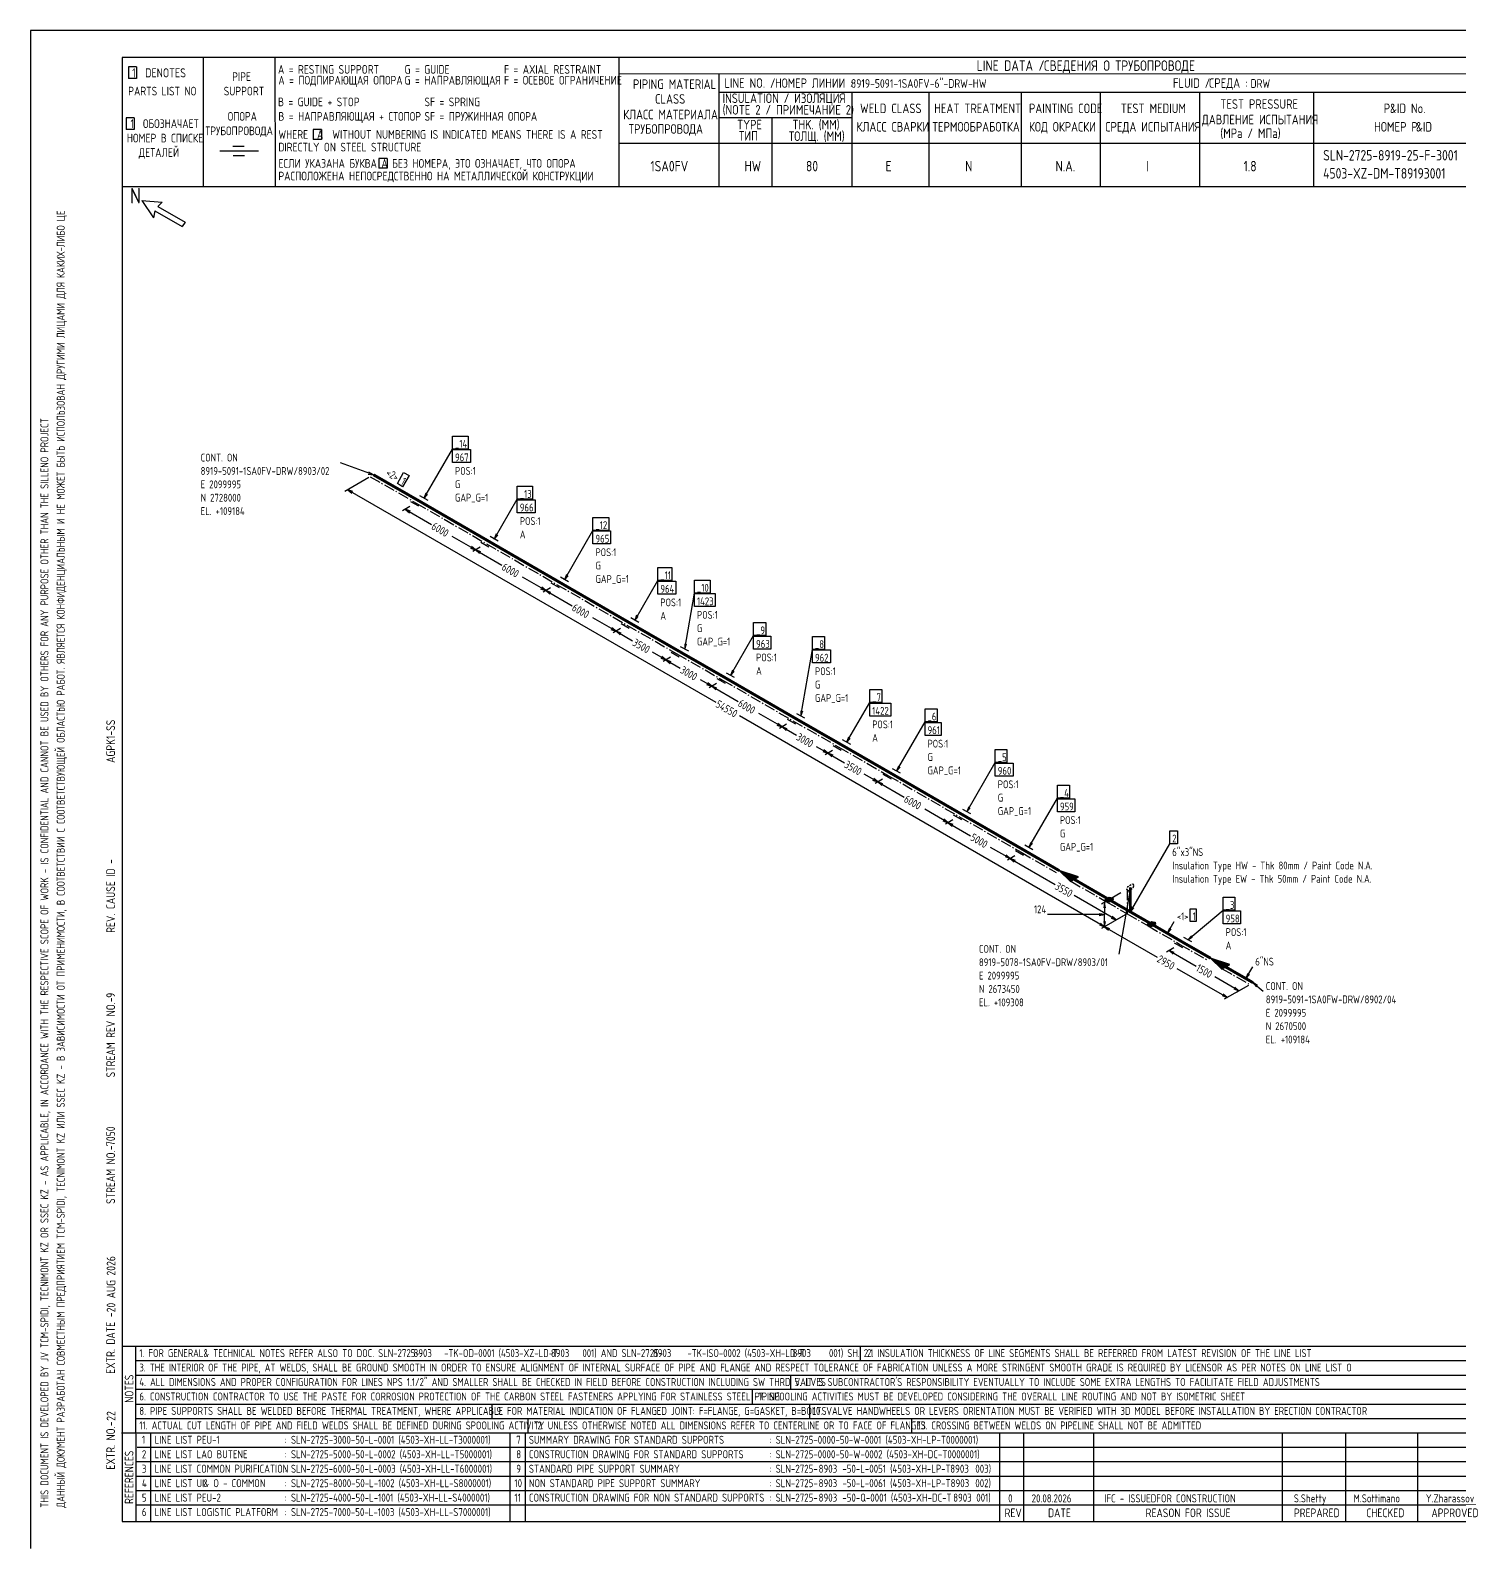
# Model space of a CAD drawing. Extents: x -1005 to 594, y -998 to 420.
# Drawn here: x 0 to 395.2, y 0 to 420 of the extents above; entities that cross this region are included whole.
import ezdxf

# ---------------------------------------------------------------- set-up
doc = ezdxf.new("R2010")
doc.units = 0
doc.linetypes.add('GT100', pattern=[0.8, 0.533333, -0.266667])
doc.linetypes.add('GT111', pattern=[4.5, 3, -0.6, 0.3, -0.6])
doc.styles.add('TTFN17', font='GOST type A')

msp = doc.modelspace()

# ---------------------------------------------------------------- linework, layer by layer
at = {"layer": 'GT_1', "flags": 128}
for points in [[(0, 420), (0, 0)], [(594, 420), (0, 420)], [(589.1, 412.5), (25.4, 412.5)], [(25.4, 412.5), (25.4, 7.5)], [(47.8, 412.5), (47.8, 376.7)], [(67.6, 412.5), (67.7, 376.7)], [(162.7, 412.5), (162.7, 376.7)], [(29.3, 409.9), (27.1, 409.9)], [(27.1, 409.9), (27.1, 406.7)], [(29.3, 409.9), (29.3, 406.7)], [(589.1, 408), (162.7, 407.9)], [(190.3, 407.8), (190.3, 376.7)], [(29.3, 406.7), (27.1, 406.7)], [(190.3, 402.9), (402.7, 402.9)], [(227.1, 402.9), (227.1, 376.7)], [(248.4, 402.9), (248.4, 376.8)], [(273.9, 402.9), (273.9, 376.7)], [(295.8, 402.9), (295.8, 376.7)], [(323.2, 402.9), (323.2, 376.7)], [(354.8, 402.9), (354.8, 376.8)], [(28.7, 395.8), (26.5, 395.8)], [(26.5, 395.8), (26.5, 392.6)], [(28.7, 395.8), (28.7, 392.6)], [(227.1, 395.8), (190.3, 395.8)], [(205, 395.8), (205, 376.7)], [(28.7, 392.6), (26.5, 392.6)], [(80.5, 392.6), (78.2, 392.6)], [(78.2, 392.6), (78.2, 389.8)], [(80.5, 392.6), (80.5, 389.8)], [(63.1, 386.6), (52.4, 386.6)], [(59.1, 387.9), (56, 387.9)], [(80.5, 389.8), (78.2, 389.8)], [(230.2, 388.7), (162.7, 388.7)], [(402.7, 388.7), (226.9, 388.7)], [(59.2, 385.3), (56.1, 385.3)], [(98.6, 384.6), (96.3, 384.6)], [(96.3, 384.6), (96.3, 381.9)], [(98.6, 384.6), (98.6, 381.9)], [(98.6, 381.9), (96.3, 381.9)], [(402.7, 376.7), (25.4, 376.7)], [(30.8, 372.9), (34, 368.1)], [(30.8, 372.9), (36.4, 372.5)], [(34.4, 370.1), (34, 368.1)], [(34.4, 370.1), (42, 365.7)], [(36.4, 372.5), (35.2, 371.3)], [(35.2, 371.3), (42.8, 366.9)], [(42.8, 366.9), (42, 365.7)], [(116.7, 307.775), (121.05, 307.775), (121.05, 304.175), (116.7, 304.175), (116.7, 307.775)], [(108.825, 290.525), (116.7, 304.175)], [(116.7, 304.025), (121.65, 304.025), (121.65, 300.425), (116.7, 300.425), (116.7, 304.025)], [(94.875, 297.05), (85.725, 300.35)], [(93.6, 296.3), (86.925, 292.475)], [(93.375, 297.275), (94.875, 297.05), (93.6, 297.8)], [(103.2, 297.65), (104.7, 296.825), (102.9, 293.75), (101.475, 294.65), (103.2, 297.65)], [(89.175, 292.4), (87.75, 292.925), (88.875, 291.95)], [(87.75, 292.925), (189.525, 234.125)], [(109.95, 289.925), (107.7, 291.2)], [(109.35, 291.95), (108.825, 290.525), (109.8, 291.65)], [(128.25, 279.275), (134.625, 290.3)], [(134.625, 293.9), (138.825, 293.9), (138.825, 290.3), (134.625, 290.3), (134.625, 293.9)], [(134.625, 290.15), (139.575, 290.15), (139.575, 286.55), (134.625, 286.55), (134.625, 290.15)], [(104.925, 288.275), (102.9, 287.075)], [(105.075, 287), (103.65, 287.525), (104.775, 286.55)], [(103.65, 287.525), (110.925, 283.325)], [(105.075, 289.7), (107.325, 288.425)], [(147.675, 268.025), (155.55, 281.675)], [(155.55, 285.275), (159.9, 285.275), (159.9, 281.675), (155.55, 281.675), (155.55, 285.275)], [(155.55, 281.525), (160.35, 281.525), (160.35, 277.925), (155.55, 277.925), (155.55, 281.525)], [(123.075, 276.275), (116.625, 280.025)], [(121.65, 276.8), (123.075, 276.275), (121.95, 277.25)], [(124.5, 278.45), (126.75, 277.175)], [(129.375, 278.675), (127.125, 279.95)], [(128.775, 280.7), (128.25, 279.275), (129.225, 280.4)], [(124.35, 277.025), (122.325, 275.825)], [(124.35, 277.025), (122.325, 275.825)], [(124.5, 275.75), (123.075, 276.275), (124.2, 275.3)], [(123.075, 276.275), (130.35, 272.075)], [(148.2, 269.45), (147.675, 268.025), (148.65, 269.15)], [(173.475, 271.4), (177.375, 271.4), (177.375, 267.8), (173.475, 267.8), (173.475, 271.4)], [(142.5, 265.025), (136.05, 268.775)], [(141.075, 265.55), (142.5, 265.025), (141.375, 266)], [(143.775, 265.775), (141.75, 264.575)], [(143.775, 265.775), (141.75, 264.575)], [(143.925, 264.5), (142.5, 265.025), (143.625, 264.05)], [(142.5, 265.025), (149.775, 260.825)], [(143.925, 267.2), (146.175, 265.925)], [(148.8, 267.425), (146.55, 268.7)], [(167.1, 256.775), (173.475, 267.8)], [(173.475, 267.65), (178.425, 267.65), (178.425, 264.05), (173.475, 264.05), (173.475, 267.65)], [(183.6, 267.95), (187.95, 267.95), (187.95, 264.35), (183.6, 264.35), (183.6, 267.95)], [(180.9, 248.825), (183.6, 264.35)], [(183.6, 264.2), (189.3, 264.2), (189.3, 260.6), (183.6, 260.6), (183.6, 264.2)], [(161.925, 253.775), (155.475, 257.525)], [(168.225, 256.175), (165.975, 257.45)], [(167.625, 258.2), (167.1, 256.775), (168.075, 257.9)], [(160.5, 254.3), (161.925, 253.775), (160.8, 254.75)], [(163.2, 254.525), (161.175, 253.325)], [(163.2, 254.525), (161.175, 253.325)], [(163.35, 253.25), (161.925, 253.775), (163.05, 252.8)], [(161.925, 253.775), (166.5, 251.15)], [(163.35, 255.95), (165.6, 254.675)], [(193.575, 241.55), (199.95, 252.575)], [(199.95, 256.175), (203.325, 256.175), (203.325, 252.575), (199.95, 252.575), (199.95, 256.175)], [(199.95, 252.425), (204.75, 252.425), (204.75, 248.825), (199.95, 248.825), (199.95, 252.425)], [(216.225, 252.35), (219.6, 252.35), (219.6, 248.75), (216.225, 248.75), (216.225, 252.35)], [(175.725, 245.825), (171.975, 248)], [(177.15, 248), (179.4, 246.725)], [(182.025, 248.225), (179.775, 249.5)], [(180.9, 250.325), (180.9, 248.825), (181.425, 250.25)], [(213, 230.3), (216.225, 248.75)], [(216.225, 248.6), (221.175, 248.6), (221.175, 245), (216.225, 245), (216.225, 248.6)], [(174.3, 246.35), (175.725, 245.825), (174.6, 246.8)], [(177, 246.575), (174.975, 245.375)], [(177, 246.575), (174.975, 245.375)], [(177.15, 245.3), (175.725, 245.825), (176.85, 244.85)], [(175.725, 245.825), (179.7, 243.575)], [(188.4, 238.55), (185.25, 240.35)], [(186.975, 239.075), (188.4, 238.55), (187.275, 239.525)], [(189.825, 240.725), (192.075, 239.45)], [(194.7, 240.95), (192.45, 242.225)], [(194.1, 242.975), (193.575, 241.55), (194.55, 242.675)], [(189.675, 239.3), (187.65, 238.1)], [(189.675, 239.3), (187.65, 238.1)], [(189.825, 238.025), (188.4, 238.55), (189.525, 237.575)], [(188.4, 238.55), (195.675, 234.35)], [(232.05, 237.65), (235.425, 237.65), (235.425, 234.05), (232.05, 234.05), (232.05, 237.65)], [(207.825, 227.3), (201.375, 231.05)], [(213, 231.8), (213, 230.3), (213.525, 231.725)], [(225.675, 223.025), (232.05, 234.05)], [(232.05, 233.9), (237.9, 233.9), (237.9, 230.3), (232.05, 230.3), (232.05, 233.9)], [(247.35, 232.325), (250.725, 232.325), (250.725, 228.725), (247.35, 228.725), (247.35, 232.325)], [(297, 172.025), (196.05, 230.375)], [(206.4, 227.825), (207.825, 227.3), (206.7, 228.275)], [(209.1, 228.05), (207.075, 226.85)], [(209.1, 228.05), (207.075, 226.85)], [(209.25, 226.775), (207.825, 227.3), (208.95, 226.325)], [(207.825, 227.3), (211.8, 225.05)], [(209.25, 229.475), (211.5, 228.2)], [(214.125, 229.7), (211.875, 230.975)], [(239.475, 215.075), (247.35, 228.725)], [(247.35, 228.575), (251.85, 228.575), (251.85, 224.975), (247.35, 224.975), (247.35, 228.575)], [(226.8, 222.425), (224.55, 223.7)], [(226.2, 224.45), (225.675, 223.025), (226.65, 224.15)], [(220.5, 220.025), (217.35, 221.825)], [(219.075, 220.55), (220.5, 220.025), (219.375, 221)], [(221.775, 220.775), (219.75, 219.575)], [(221.775, 220.775), (219.75, 219.575)], [(221.925, 219.5), (220.5, 220.025), (221.625, 219.05)], [(220.5, 220.025), (225.075, 217.4)], [(221.925, 222.2), (224.175, 220.925)], [(266.775, 221.075), (270, 221.075), (270, 217.475), (266.775, 217.475), (266.775, 221.075)], [(234.3, 212.075), (230.55, 214.25)], [(235.725, 214.25), (237.975, 212.975)], [(240.6, 214.475), (238.35, 215.75)], [(240, 216.5), (239.475, 215.075), (240.45, 216.2)], [(258.9, 203.825), (266.775, 217.475)], [(266.775, 217.325), (271.725, 217.325), (271.725, 213.725), (266.775, 213.725), (266.775, 217.325)], [(232.875, 212.6), (234.3, 212.075), (233.175, 213.05)], [(235.575, 212.825), (233.55, 211.625)], [(235.575, 212.825), (233.55, 211.625)], [(235.725, 211.55), (234.3, 212.075), (235.425, 211.1)], [(234.3, 212.075), (241.575, 207.875)], [(283.95, 211.175), (287.325, 211.175), (287.325, 207.575), (283.95, 207.575), (283.95, 211.175)], [(276.075, 193.925), (283.95, 207.575)], [(283.95, 207.425), (288.75, 207.425), (288.75, 203.825), (283.95, 203.825), (283.95, 207.425)], [(253.725, 200.825), (247.275, 204.575)], [(252.3, 201.35), (253.725, 200.825), (252.6, 201.8)], [(255.15, 203), (257.4, 201.725)], [(260.025, 203.225), (257.775, 204.5)], [(259.425, 205.25), (258.9, 203.825), (259.875, 204.95)], [(255, 201.575), (252.975, 200.375)], [(255, 201.575), (252.975, 200.375)], [(255.15, 200.3), (253.725, 200.825), (254.85, 199.85)], [(253.725, 200.825), (259.95, 197.225)], [(315, 198.575), (317.175, 198.575), (317.175, 194.975), (315, 194.975), (315, 198.575)], [(270.9, 190.925), (265.5, 194)], [(277.2, 193.325), (274.95, 194.6)], [(276.6, 195.35), (276.075, 193.925), (277.05, 195.05)], [(304.125, 176.15), (315, 194.975)], [(269.475, 191.45), (270.9, 190.925), (269.775, 191.9)], [(272.175, 191.675), (270.15, 190.475)], [(272.175, 191.675), (270.15, 190.475)], [(272.325, 190.4), (270.9, 190.925), (272.025, 189.95)], [(270.9, 190.925), (283.35, 183.725)], [(272.325, 193.1), (274.575, 191.825)], [(288.6, 185.15), (289.8, 185.825), (284.475, 187.55), (287.55, 184.55), (289.65, 185.75), (284.85, 187.325), (287.625, 184.625), (289.5, 185.675), (285.3, 187.1), (287.775, 184.7), (289.35, 185.6), (285.675, 186.8), (287.925, 184.775), (289.2, 185.45), (286.05, 186.65), (288.075, 184.85), (289.05, 185.375), (286.5, 186.35), (288.225, 184.925), (288.9, 185.3), (286.8, 186.2), (288.375, 185), (288.75, 185.225), (287.25, 185.9), (288.525, 185.075), (288.6, 185.15), (284.475, 187.55)], [(300.225, 173.9), (288.6, 180.65)], [(301.5, 181.4), (296.175, 178.325)], [(304.125, 182.9), (300.9, 164.45)], [(304.125, 181.4), (304.125, 182.9), (303.6, 181.475)], [(297.225, 177.275), (297, 178.775), (296.775, 177.275)], [(297, 178.775), (297, 175.4)], [(298.275, 180.2), (299.25, 180.05), (299.4, 179.525), (298.275, 178.85), (297.3, 179), (297.15, 179.525), (298.275, 180.2)], [(297.186, 179.4), (299.192, 179.4)], [(297.243, 179.2), (298.858, 179.2)], [(297.275, 179.6), (299.379, 179.6)], [(297.3, 179), (298.525, 179)], [(297.608, 179.8), (299.321, 179.8)], [(297.942, 180), (299.264, 180)], [(304.65, 177.575), (304.125, 176.15), (305.1, 177.275)], [(320.025, 168.425), (329.775, 176.6)], [(320.625, 176.975), (322.35, 176.975), (322.35, 173.45), (320.625, 173.45), (320.625, 176.975)], [(329.775, 180.2), (333, 180.2), (333, 176.6), (329.775, 176.6), (329.775, 180.2)], [(329.775, 176.45), (334.575, 176.45), (334.575, 172.85), (329.775, 172.85), (329.775, 176.45)], [(297, 175.4), (281.25, 175.4)], [(295.5, 175.175), (297, 175.4), (295.5, 175.625)], [(295.575, 172.55), (297, 172.025), (295.875, 173)], [(302.85, 175.4), (296.175, 171.575)], [(302.85, 175.4), (296.175, 171.575)], [(302.85, 175.4), (296.175, 171.575)], [(296.775, 173.525), (297, 172.025), (297.225, 173.525)], [(297, 172.025), (297, 175.4)], [(298.8, 174.425), (300.225, 173.9), (299.1, 174.875)], [(302.85, 175.4), (299.475, 173.45)], [(309.975, 173.45), (310.95, 173.3), (311.1, 172.775), (309.975, 172.1), (309, 172.25), (308.85, 172.775), (309.975, 173.45)], [(308.892, 172.8), (311.093, 172.8)], [(308.9, 172.6), (310.808, 172.6)], [(308.957, 172.4), (310.475, 172.4)], [(309.225, 173), (311.036, 173)], [(309.558, 173.2), (310.979, 173.2)], [(314.4, 170.225), (316.275, 173.45)], [(298.425, 171.5), (297, 172.025), (298.125, 171.05)], [(297, 172.025), (311.55, 163.625)], [(309.325, 172.2), (310.142, 172.2)], [(314.925, 171.65), (314.4, 170.225), (315.375, 171.35)], [(321.15, 167.825), (318.9, 169.1)], [(321, 169.55), (320.025, 168.425), (321.3, 169.175)], [(316.125, 166.175), (314.1, 164.975)], [(316.275, 164.9), (314.85, 165.425), (315.975, 164.45)], [(314.85, 165.425), (322.35, 161.15)], [(316.275, 167.6), (318.525, 166.325)], [(330.9, 152.45), (317.1, 160.4)], [(330.45, 160.925), (331.65, 161.6), (326.325, 163.325), (329.4, 160.325), (331.5, 161.525), (326.7, 163.1), (329.475, 160.4), (331.35, 161.45), (327.15, 162.875), (329.625, 160.475), (331.2, 161.375), (327.525, 162.575), (329.775, 160.55), (331.05, 161.225), (327.9, 162.425), (329.925, 160.625), (330.9, 161.15), (328.35, 162.125), (330.075, 160.7), (330.75, 161.075), (328.65, 161.975), (330.225, 160.775), (330.6, 161), (329.1, 161.675), (330.375, 160.85), (330.45, 160.925), (326.325, 163.325)], [(336.075, 157.7), (337.95, 160.925)], [(334.125, 154.325), (327.45, 158.15)], [(336.75, 155.825), (330.075, 152)], [(336.75, 155.825), (333.375, 153.875)], [(336.6, 159.125), (336.075, 157.7), (337.05, 158.825)], [(339.3, 155.825), (338.025, 156.575), (339, 155.45)], [(338.025, 156.575), (340.875, 154.175)], [(329.475, 152.975), (330.9, 152.45), (329.775, 153.425)], [(332.7, 154.85), (334.125, 154.325), (333, 155.3)], [(25.3, 56), (402.7, 56)], [(29.1, 56), (29.2, 7.5)], [(229.4, 56), (229.4, 52)], [(29.1, 52), (402.7, 52)], [(29.1, 48), (402.7, 48)], [(210.2, 48), (210.2, 44)], [(402.7, 44), (29.1, 44)], [(199.6, 44), (199.6, 40)], [(29.2, 40), (402.7, 40)], [(127.6, 40), (127.6, 36)], [(215.4, 40), (215.4, 36)], [(29.1, 36), (402.7, 36)], [(137.5, 36), (137.5, 32)], [(243.6, 36), (243.6, 32)], [(25.2, 32), (402.7, 32)], [(33.2, 32), (33.2, 7.6)], [(132.6, 32), (132.6, 7.6)], [(136.8, 32), (136.8, 7.6)], [(267.9, 32), (267.9, 7.5)], [(274.6, 32), (274.6, 7.5)], [(293.9, 32), (293.9, 7.5)], [(346.1, 32), (346.1, 7.5)], [(363.6, 32), (363.6, 7.5)], [(383.5, 32), (383.5, 7.5)], [(402.7, 28), (29.5, 28)], [(402.7, 24), (29.1, 24)], [(402.7, 20), (29.1, 20)], [(402.7, 16), (29.1, 16)], [(402.7, 12), (29.2, 12)], [(25.4, 7.5), (589.1, 7.5)], [(0, 0), (0, 0)]]:
    msp.add_lwpolyline(points, dxfattribs=at)
at = {"layer": 'GT_1', "linetype": 'GT111', "flags": 128}
for points in [[(93.975, 296.525), (106.65, 289.25)], [(106.65, 289.25), (126.075, 278)], [(126.075, 278), (145.5, 266.75)], [(145.5, 266.75), (164.925, 255.5)], [(164.925, 255.5), (178.725, 247.55)], [(178.725, 247.55), (191.4, 240.275)], [(191.4, 240.275), (210.825, 229.025)], [(210.825, 229.025), (223.5, 221.75)], [(223.5, 221.75), (237.3, 213.8)], [(237.3, 213.8), (256.725, 202.55)], [(256.725, 202.55), (273.9, 192.65)], [(273.9, 192.65), (283.575, 187.025)], [(287.7, 184.625), (297.375, 179)], [(303.225, 182.375), (303.225, 175.625)], [(297.375, 179), (303.225, 175.625)], [(303.225, 175.625), (309.075, 172.25)], [(309.075, 172.25), (317.85, 167.15)], [(317.85, 167.15), (325.425, 162.8)], [(329.55, 160.4), (337.125, 156.05)]]:
    msp.add_lwpolyline(points, dxfattribs=at)
at = {"layer": 'GT_1', "const_width": 0.8, "flags": 128}
for points in [[(107.55, 289.775), (94.875, 297.05)], [(126.975, 278.525), (107.55, 289.775)], [(146.4, 267.275), (126.975, 278.525)], [(165.825, 256.025), (146.4, 267.275)], [(179.625, 248.075), (165.825, 256.025)], [(192.3, 240.8), (179.625, 248.075)], [(211.725, 229.55), (192.3, 240.8)], [(224.4, 222.275), (211.725, 229.55)], [(238.2, 214.325), (224.4, 222.275)], [(257.625, 203.075), (238.2, 214.325)], [(274.8, 193.175), (257.625, 203.075)], [(284.475, 187.55), (274.8, 193.175)], [(298.275, 179.525), (288.6, 185.15)], [(304.125, 176.15), (304.125, 182.9)], [(304.125, 176.15), (298.275, 179.525)], [(309.975, 172.775), (304.125, 176.15)], [(318.75, 167.675), (309.975, 172.775)], [(326.325, 163.325), (318.75, 167.675)], [(338.025, 156.575), (330.45, 160.925)]]:
    msp.add_lwpolyline(points, dxfattribs=at)
at = {"layer": 'GT_1', "linetype": 'GT100', "flags": 128}
msp.add_lwpolyline([(304.725, 183.875), (305.1, 183.425), (304.725, 182.6), (303.525, 181.925), (303.15, 182.375), (303.525, 183.2), (304.725, 183.875)], dxfattribs=at)

# ---------------------------------------------------------------- texts
at = {"layer": 'GT_1', "style": 'TTFN17'}
for s, height, p in [('LINE DATA /', 2.8875, (261.633, 408.8)), ('СВЕДЕНИЯ О ТРУБОПРОВОДЕ', 2.8875, (280.233, 408.8)), (' 1  DENOTES', 2.5025, (26.875, 407)), (' PIPE', 2.4062, (54.561, 406)), ('A = RESTING SUPPORT', 2.40625, (68.461, 408)), ('A = ПОДПИРАЮЩАЯ ОПОРА', 2.40625, (68.561, 405)), ('G = GUIDE', 2.4062, (103.461, 408)), ('G = НАПРАВЛЯЮЩАЯ', 2.40625, (103.461, 405)), ('F = AXIAL RESTRAINT', 2.40625, (130.961, 408)), ('F = ОСЕВОЕ ОГРАНИЧЕНИЕ', 2.40625, (130.961, 405)), ('PARTS LIST NO', 2.40625, (27.061, 402)), ('SUPPORT', 2.4062, (53.461, 402)), ('PIPING MATERIAL', 2.64687, (166.597, 403.8)), ('LINE NO. /', 2.6469, (191.897, 404.1)), ('НОМЕР ЛИНИИ :', 2.59875, (205.89, 404.1)), ('8919-5091-1SA0FV-6"-DRW-HW', 2.40625, (226.861, 404.1)), ('FLUID /', 2.6469, (315.897, 404.1)), ('СРЕДА :', 2.6469, (325.897, 404.1)), ('DRW', 2.4062, (337.361, 404.1)), ('B = GUIDE + STOP', 2.40625, (68.461, 399)), ('SF = SPRING', 2.40625, (108.961, 399)), ('CLASS', 2.6469, (172.697, 399.7)), ('(NOTE 2 / ПРИМЕЧАНИЕ 2)', 2.64687, (191.397, 396.7)), ('INSULATION / ИЗОЛЯЦИЯ', 2.64687, (191.397, 399.9)), ('WELD CLASS', 2.6469, (229.397, 397.1)), ('HEAT TREATMENT', 2.64687, (249.897, 397.1)), ('PAINTING CODE', 2.64687, (276.097, 397.1)), ('TEST MEDIUM', 2.64687, (301.497, 397.1)), ('TEST PRESSURE', 2.64687, (328.997, 398.3)), ('P', 2.647, (374.197, 397.1)), ('&ID No.', 2.6469, (375.908, 397.1)), (' 1  ОБОЗНАЧАЕТ', 2.40625, (26.461, 393)), ('ОПОРА', 2.4062, (54.561, 395)), ('B = НАПРАВЛЯЮЩАЯ + СТОПОР', 2.40625, (68.561, 395)), ('SF = ПРУЖИННАЯ ОПОРА', 2.40625, (108.961, 395)), ('КЛАСС МАТЕРИАЛА', 2.64687, (163.897, 395.4)), ('TYPE', 2.6469, (195.397, 392.6)), ('THK. (MM)', 2.6469, (210.697, 392.6)), ('ДАВЛЕНИЕ ИСПЫТАНИЯ', 2.64687, (323.897, 394)), ('НОМЕР В СПИСКЕ', 2.40625, (26.661, 389)), ('ТРУБОПРОВОДА', 2.40625, (48.361, 391)), ('WHERE  A  WITHOUT NUMBERING IS INDICATED MEANS THERE IS A REST', 2.40625, (68.561, 390)), ('ТРУБОПРОВОДА', 2.64687, (165.397, 391.4)), ('ТИП', 2.6469, (195.897, 389.5)), ('ТОЛЩ. (ММ)', 2.6469, (209.697, 389.4)), ('КЛАСС СВАРКИ', 2.64687, (228.397, 392)), ('ТЕРМООБРАБОТКА', 2.64687, (249.397, 392)), ('КОД ОКРАСКИ', 2.64687, (276.097, 392)), ('СРЕДА ИСПЫТАНИЯ', 2.64687, (297.197, 392)), ('(MPa / МПа)', 2.64687, (328.997, 390.2)), ('НОМЕР P', 2.6469, (371.497, 392)), ('&ID', 2.6469, (383.097, 392)), ('ДЕТАЛЕЙ', 2.4062, (29.961, 385)), ('DIRECTLY ON STEEL STRUCTURE', 2.40625, (68.561, 386.5)), ('SLN-2725-8919-25-F-3001', 2.8875, (357.433, 384)), ('ЕСЛИ УКАЗАНА БУКВА A БЕЗ НОМЕРА, ЭТО ОЗНАЧАЕТ, ЧТО ОПОРА', 2.40625, (68.561, 382)), ('1SA0FV', 2.8875, (171.433, 381)), ('HW', 2.8875, (197.433, 381)), ('80', 2.8875, (214.433, 381)), ('E', 2.888, (236.433, 381)), ('N', 2.888, (258.433, 381)), ('N.A.', 2.8875, (283.433, 381)), ('I', 2.888, (308.433, 381)), ('1.8', 2.8875, (335.433, 381)), ('РАСПОЛОЖЕНА НЕПОСРЕДСТВЕННО НА МЕТАЛЛИЧЕСКОЙ КОНСТРУКЦИИ', 2.40625, (68.561, 378.5)), ('4503-XZ-DM-T89193001', 2.8875, (357.433, 379)), ('N', 4.331, (27.55, 372.1)), ('_14', 2.1656, (117.4, 304.55)), ('CONT. ON', 2.1656, (47.084, 300.725)), ('967', 2.1656, (117.4, 300.8)), ('8919-5091-1SA0FV-DRW/8903/02', 2.16562, (47.084, 297.028)), ('POS:1', 2.1656, (117.4, 297.05)), ('E 2099995', 2.1656, (47.084, 293.33)), ('G', 2.166, (117.4, 293.353)), ('N 2728000', 2.1656, (47.084, 289.633)), ('GAP_G=1', 2.1656, (117.4, 289.655)), ('_13', 2.1656, (135.325, 290.675)), ('EL. +109184', 2.16562, (47.084, 285.935)), ('966', 2.1656, (135.325, 286.925)), ('A', 2.166, (135.325, 279.478)), ('POS:1', 2.1656, (135.325, 283.175)), ('_12', 2.1656, (156.25, 282.05)), ('965', 2.1656, (156.25, 278.3)), ('POS:1', 2.1656, (156.25, 274.55)), ('G', 2.166, (156.25, 270.853)), ('GAP_G=1', 2.1656, (156.25, 267.155)), ('_11', 2.1656, (174.175, 268.175)), ('964', 2.1656, (174.175, 264.425)), ('_10', 2.1656, (184.3, 264.725)), ('POS:1', 2.1656, (174.175, 260.675)), ('1423', 2.1656, (184.3, 260.975)), ('A', 2.166, (174.175, 256.978)), ('POS:1', 2.1656, (184.3, 257.225)), ('G', 2.166, (184.3, 253.528)), ('GAP_G=1', 2.1656, (184.3, 249.83)), ('_9', 2.1656, (200.65, 252.95)), ('963', 2.1656, (200.65, 249.2)), ('_8', 2.1656, (216.925, 249.125)), ('A', 2.166, (200.65, 241.753)), ('POS:1', 2.1656, (200.65, 245.45)), ('962', 2.1656, (216.925, 245.375)), ('POS:1', 2.1656, (216.925, 241.625)), ('G', 2.166, (216.925, 237.928)), ('GAP_G=1', 2.1656, (216.925, 234.23)), ('_7', 2.1656, (232.75, 234.425)), ('1422', 2.1656, (232.75, 230.675)), ('_6', 2.1656, (248.05, 229.1)), ('POS:1', 2.1656, (232.75, 226.925)), ('961', 2.1656, (248.05, 225.35)), ('A', 2.166, (232.75, 223.228)), ('POS:1', 2.1656, (248.05, 221.6)), ('G', 2.166, (248.05, 217.903)), ('_5', 2.1656, (267.475, 217.85)), ('GAP_G=1', 2.1656, (248.05, 214.205)), ('960', 2.1656, (267.475, 214.1)), ('POS:1', 2.1656, (267.475, 210.35)), ('_4', 2.1656, (284.65, 207.95)), ('G', 2.166, (267.475, 206.653)), ('959', 2.1656, (284.65, 204.2)), ('GAP_G=1', 2.1656, (267.475, 202.955)), ('POS:1', 2.1656, (284.65, 200.45)), ('G', 2.166, (284.65, 196.753)), ('2', 2.166, (315.7, 195.35)), ('GAP_G=1', 2.1656, (284.65, 193.055)), ('6"x3"NS', 2.1656, (315.7, 191.6)), ('Insulation Type HW - Thk 80mm / Paint Code N.A.', 2.16562, (315.7, 187.903)), ('Insulation Type EW - Thk 50mm / Paint Code N.A.', 2.16562, (315.7, 184.205)), ('124', 2.1656, (277.466, 175.775)), ('_3', 2.1656, (330.475, 176.975)), ('<1>', 2.1656, (316.975, 173.825)), ('1', 2.166, (321.333, 173.825)), ('958', 2.1656, (330.475, 173.225)), ('POS:1', 2.1656, (330.475, 169.475)), ('CONT. ON', 2.1656, (262.259, 164.825)), ('A', 2.166, (330.475, 165.778)), ('6"NS', 2.1656, (338.65, 161.3)), ('8919-5078-1SA0FV-DRW/8903/01', 2.16562, (262.259, 161.128)), ('E 2099995', 2.1656, (262.259, 157.43)), ('N 2673450', 2.1656, (262.259, 153.733)), ('CONT. ON', 2.1656, (341.575, 154.55)), ('EL. +109308', 2.16562, (262.259, 150.035)), ('8919-5091-1SA0FW-DRW/8902/04', 2.16562, (341.575, 150.853)), ('E 2099995', 2.1656, (341.575, 147.155)), ('N 2670500', 2.1656, (341.575, 143.458)), ('EL. +109184', 2.16562, (341.575, 139.76)), ('1. FOR GENERAL', 2.18487, (30.128, 53)), ('& TECHNICAL NOTES REFER ALSO TO DOC. SLN-2725-      -TK-OD-0001 (4503-XZ-LD-T      001) AND SLN-2725-      -TK-ISO-0002 (4503-XH-LD-T      001) SH. 2.1', 2.18487, (47.868, 53)), ('8903', 2.1849, (105.928, 53)), ('8903', 2.1849, (143.928, 53)), ('8903', 2.1849, (172.128, 53)), ('8903', 2.1849, (210.728, 53)), ('2. INSULATION THICKNESS OF LINE SEGMENTS SHALL BE REFERRED FROM LATEST REVISION OF THE LINE LIST', 2.18487, (231.328, 53)), ('3. THE INTERIOR OF THE PIPE, AT WELDS, SHALL BE GROUND SMOOTH IN ORDER TO ENSURE ALIGNMENT OF INTERNAL SURFACE OF PIPE AND FLANGE AND RESPECT TOLERANCE OF FABRICATION UNLESS A MORE STRINGENT SMOOTH GRADE IS REQUIRED BY LICENSOR AS PER NOTES ON LINE LIST O', 2.18487, (30.128, 49)), ('4. ALL DIMENSIONS AND PROPER CONFIGURATION FOR LINES NPS 1.1/2" AND SMALLER SHALL BE CHECKED IN FIELD BEFORE CONSTRUCTION INCLUDING SW THRD VALVES', 2.18487, (30.128, 45)), ("5. IT IS SUBCONTRACTOR'S RESPONSIBILITY EVENTUALLY TO INCLUDE SOME EXTRA LENGTHS TO FACILITATE FIELD ADJUSTMENTS", 2.18487, (211.328, 45)), ('6. CONSTRUCTION CONTRACTOR TO USE THE PASTE FOR CORROSION PROTECTION OF THE CARBON STEEL FASTENERS APPLYING FOR STAINLESS STEEL PIPING', 2.18487, (30.128, 41)), ('7. SPOOLING ACTIVITIES MUST BE DEVELOPED CONSIDERING THE OVERALL LINE ROUTING AND NOT BY ISOMETRIC SHEET', 2.18487, (201.328, 41)), ('8. PIPE SUPPORTS SHALL BE WELDED BEFORE THERMAL TREATMENT, WHERE APPLICABLE', 2.18487, (30.128, 37)), ('9. FOR MATERIAL INDICATION OF FLANGED JOINT: F=FLANGE, G=GASKET, B=BOLTS', 2.18487, (128.828, 37)), ('10. VALVE HANDWHEELS OR LEVERS ORIENTATION MUST BE VERIFIED WITH 3D MODEL BEFORE INSTALLATION BY ERECTION CONTRACTOR', 2.18487, (216.328, 37)), ('11. ACTUAL CUT LENGTH OF PIPE AND FIELD WELDS SHALL BE DEFINED DURING SPOOLING ACTIVITY', 2.18487, (30.128, 33)), ('12. UNLESS OTHERWISE NOTED ALL DIMENSIONS REFER TO CENTERLINE OR TO FACE OF FLANGES', 2.18487, (139.328, 33)), ('13. CROSSING BETWEEN WELDS ON PIPELINE SHALL NOT BE ADMITTED', 2.18487, (245.328, 33)), ('1', 2.214, (30.832, 29)), ('LINE LIST PEU-1', 2.21375, (34.332, 29)), (': SLN-2725-3000-50-L-0001 (4503-XH-LL-T3000001)', 2.21375, (70.332, 29)), ('7', 2.214, (134.332, 29)), ('SUMMARY DRAWING FOR STANDARD SUPPORTS', 2.21375, (137.832, 29)), (': SLN-2725-0000-50-W-0001 (4503-XH-LP-T0000001)', 2.21375, (204.332, 29)), ('2', 2.214, (30.832, 25)), ('LINE LIST LAO BUTENE', 2.21375, (34.332, 25)), (': SLN-2725-5000-50-L-0002 (4503-XH-LL-T5000001)', 2.21375, (70.332, 25)), ('8', 2.214, (134.332, 25)), ('CONSTRUCTION DRAWING FOR STANDARD SUPPORTS', 2.21375, (137.832, 25)), (': SLN-2725-0000-50-W-0002 (4503-XH-DC-T0000001)', 2.21375, (204.332, 25)), ('3', 2.214, (30.832, 21)), ('LINE LIST COMMON PURIFICATION', 2.21375, (34.332, 21)), (': SLN-2725-6000-50-L-0003 (4503-XH-LL-T6000001)', 2.21375, (70.332, 21)), ('9', 2.214, (134.332, 21)), ('STANDARD PIPE SUPPORT SUMMARY', 2.21375, (137.832, 21)), (': SLN-2725-      -50-L-0051 (4503-XH-LP-T      003)', 2.21375, (204.332, 21)), ('8903', 2.2138, (217.932, 21)), ('8903', 2.2138, (254.332, 21)), ('4', 2.214, (30.832, 17)), ('LINE LIST UI', 2.21375, (34.332, 17)), ('& O - COMMON', 2.21375, (47.849, 17)), (': SLN-2725-8000-50-L-1002 (4503-XH-LL-S8000001)', 2.21375, (70.332, 17)), ('10', 2.2138, (133.832, 17)), ('NON STANDARD PIPE SUPPORT SUMMARY', 2.21375, (137.832, 17)), (': SLN-2725-      -50-L-0061 (4503-XH-LP-T      002)', 2.21375, (204.332, 17)), ('8903', 2.2138, (217.932, 17)), ('8903', 2.2138, (254.432, 17)), ('5', 2.214, (30.832, 13)), ('LINE LIST PEU-2', 2.21375, (34.332, 13)), (': SLN-2725-4000-50-L-1001 (4503-XH-LL-S4000001)', 2.21375, (70.332, 13)), ('11', 2.2138, (133.832, 13)), ('CONSTRUCTION DRAWING FOR NON STANDARD SUPPORTS', 2.21375, (137.832, 13)), (': SLN-2725-      -50-Q-0001 (4503-XH-DC-T      001)', 2.21375, (204.332, 13)), ('8903', 2.2138, (217.932, 13)), ('8903', 2.2138, (255.132, 13)), ('0', 2.214, (270.332, 12.8)), ('20.08.2026', 2.2138, (276.832, 12.8)), ('IFC - ISSUEDFOR CONSTRUCTION', 2.21375, (296.932, 12.8)), ('S.Shetty', 2.2138, (349.332, 12.8)), ('M.Sottimano', 2.21375, (365.832, 12.8)), ('Y.Zharassov', 2.21375, (385.832, 12.8)), ('6', 2.214, (30.832, 9)), ('LINE LIST LOGISTIC PLATFORM', 2.21375, (34.332, 9)), (': SLN-2725-7000-50-L-1003 (4503-XH-LL-S7000001)', 2.21375, (70.332, 9)), ('REV', 2.4062, (269.361, 8.7)), ('DATE', 2.4062, (281.361, 8.7)), ('REASON FOR ISSUE', 2.40625, (308.361, 8.7)), ('PREPARED', 2.4062, (349.361, 8.7)), ('CHECKED', 2.4062, (369.361, 8.7)), ('APPROVED', 2.4062, (387.361, 8.7))]:
    msp.add_text(s, height=height, dxfattribs=at).set_placement(p)
for s, height, rotation, p in [('ДАННЫЙ ДОКУМЕНТ РАЗРАБОТАН СОВМЕСТНЫМ ПРЕДПРИЯТИЕМ TCM-SPIDI, TECNIMONT KZ ИЛИ SSEC KZ - В ЗАВИСИМОСТИ ОТ ПРИМЕНИМОСТИ, В СООТВЕТСТВИИ С СООТВЕТСТВУЮЩЕЙ ОБЛАСТЬЮ РАБОТ. ЯВЛЯЕТСЯ КОНФИДЕНЦИАЛЬНЫМ И НЕ МОЖЕТ БЫТЬ ИСПОЛЬЗОВАН ДРУГИМИ ЛИЦАМИ ДЛЯ КАКИХ-ЛИБО ЦЕ', 2.21375, 90, (9.5, 11.332)), ('THIS DOCUMENT IS DEVELOPED BY JV TCM-SPIDI, TECNIMONT KZ OR SSEC KZ - AS APPLICABLE, IN ACCORDANCE WITH THE RESPECTIVE SCOPE OF WORK - IS CONFIDENTIAL AND CANNOT BE USED BY OTHERS FOR ANY PURPOSE OTHER THAN THE SILLENO PROJECT', 2.21375, 90, (5, 11.332)), ('<2>', 2.1656, -30, (98.068, 296.987)), ('1', 2.166, -30, (102.246, 294.575)), ('6000', 2.1656, -30, (110.659, 282.163)), ('6000', 2.1656, -30, (130.084, 270.913)), ('6000', 2.1656, -30, (149.509, 259.663)), ('3500', 2.1656, -30, (166.256, 249.986)), ('3000', 2.1656, -30, (179.426, 242.412)), ('54550', 2.1656, -30, (189.244, 232.972)), ('6000', 2.1656, -30, (195.409, 233.188)), ('AGPK1-SS', 2.4062, 90, (23.4, 217.361)), ('3000', 2.1656, -30, (211.526, 223.887)), ('3500', 2.1656, -30, (224.831, 216.236)), ('6000', 2.1656, -30, (241.309, 206.713)), ('5000', 2.1656, -30, (259.676, 196.1)), ('REV. CAUSE ID -', 2.40625, 90, (23.4, 170.361)), ('3550', 2.1656, -30, (283.06, 182.56)), ('2950', 2.1656, -30, (311.291, 162.462)), ('1500', 2.1656, -30, (322.053, 159.983)), ('STREAM REV NO.-', 2.40625, 90, (23.4, 130.361)), ('9', 2.406, 90, (23.4, 152.361)), ('7050', 2.4062, 90, (23.4, 111.361)), ('STREAM NO.-', 2.40625, 90, (23.4, 95.361)), ('20 AUG 2026', 2.40625, 90, (23.5, 65.361)), ('EXTR. DATE -', 2.40625, 90, (23.4, 48.361)), ('NOTES', 2.4062, 90, (28.5, 40.361)), ('22', 2.4062, 90, (23.5, 35.361)), ('EXTR. NO.-', 2.4062, 90, (23.4, 21.861)), ('REFERENCES', 2.4062, 90, (28.5, 12.361))]:
    msp.add_text(s, height=height, rotation=rotation, dxfattribs=at).set_placement(p)

doc.saveas('drawing.dxf')
